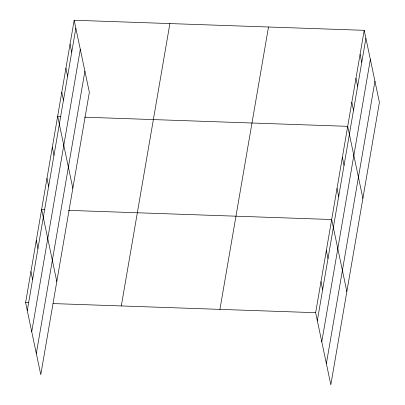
<?xml version="1.0" encoding="UTF-8"?>
<svg xmlns="http://www.w3.org/2000/svg" width="405" height="405" viewBox="0 0 405 405"><rect width="100%" height="100%" fill="white"/><g stroke="black" fill="none" stroke-linecap="round" stroke-linejoin="round"><path stroke-width="0.61" d="M74.171 20.25L89.353 92.305L40.783 374.676L25.596 302.621L74.171 20.25L364.216 30.324L379.404 102.379L330.829 384.75L315.647 312.695L364.216 30.324M27.277 310.579L75.846 28.208M31.732 331.73L80.301 49.359M36.323 353.519L84.898 71.153M121.313 305.947L169.887 23.576M219.93 309.369L268.5 27.003M317.323 320.654L365.897 38.283M321.783 341.805L370.352 59.434M326.374 363.599L374.944 81.228M60.78 116.367L57.657 116.255L72.839 188.31M84.554 117.192L347.703 126.335L362.89 198.384M44.752 209.547L41.624 209.436L56.811 281.49M68.526 210.372L331.675 219.515L346.857 291.57M25.596 302.621L28.725 302.727M53.126 303.578L315.647 312.695M360.091 54.326L361.766 62.284M355.96 78.327L357.64 86.285M351.834 102.328L353.509 110.287M342.362 157.393L344.037 165.351M337.016 188.452L338.696 196.41M326.334 250.573L328.009 258.532M320.988 281.637L322.669 289.595M70.04 44.251L71.715 52.21M65.914 68.253L67.589 76.211M61.783 92.254L63.458 100.212M52.311 147.319L53.986 155.272M46.97 178.377L48.646 186.335M36.283 240.499L37.959 248.457M30.942 271.558L32.618 279.516"/></g></svg>
